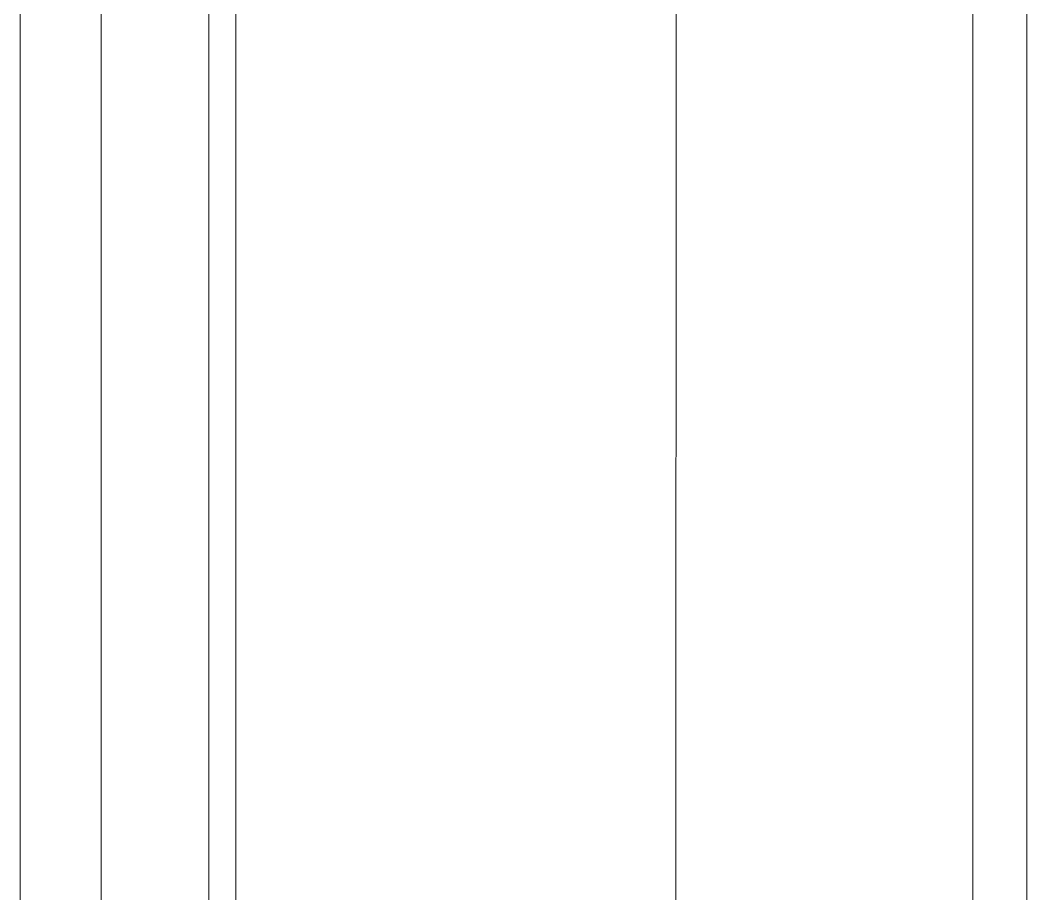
# Model space of a CAD drawing. Header units: metres. Extents: x 294 to 1101, y -498 to -355.
# Drawn here: x 922.9845 to 923.2485, y -400.4616 to -400.2324 of the extents above; entities that cross this region are included whole.
import ezdxf

# ---------------------------------------------------------------- set-up
doc = ezdxf.new("R2010")
doc.units = ezdxf.units.M
doc.layers.add('19-JARDINERIA', color=80, linetype='Continuous', lineweight=0)

msp = doc.modelspace()

# ---------------------------------------------------------------- linework, layer by layer
at = {"layer": '19-JARDINERIA', "color": 251}
for p, q in [((923.00576, -396.60688), (923.00576, -401.44887)), ((922.98455, -396.6107), (922.98455, -401.46112)), ((923.03404, -398.81975), (923.03404, -401.43254)), ((923.04111, -401.42846), (923.04111, -398.82383)), ((923.15657, -399.1839), (923.15649, -400.61396)), ((923.2485, -401.20473), (923.2485, -399.22065)), ((923.23435, -401.2129), (923.23435, -399.22881))]:
    msp.add_line(p, q, dxfattribs=at)

doc.saveas('drawing.dxf')
